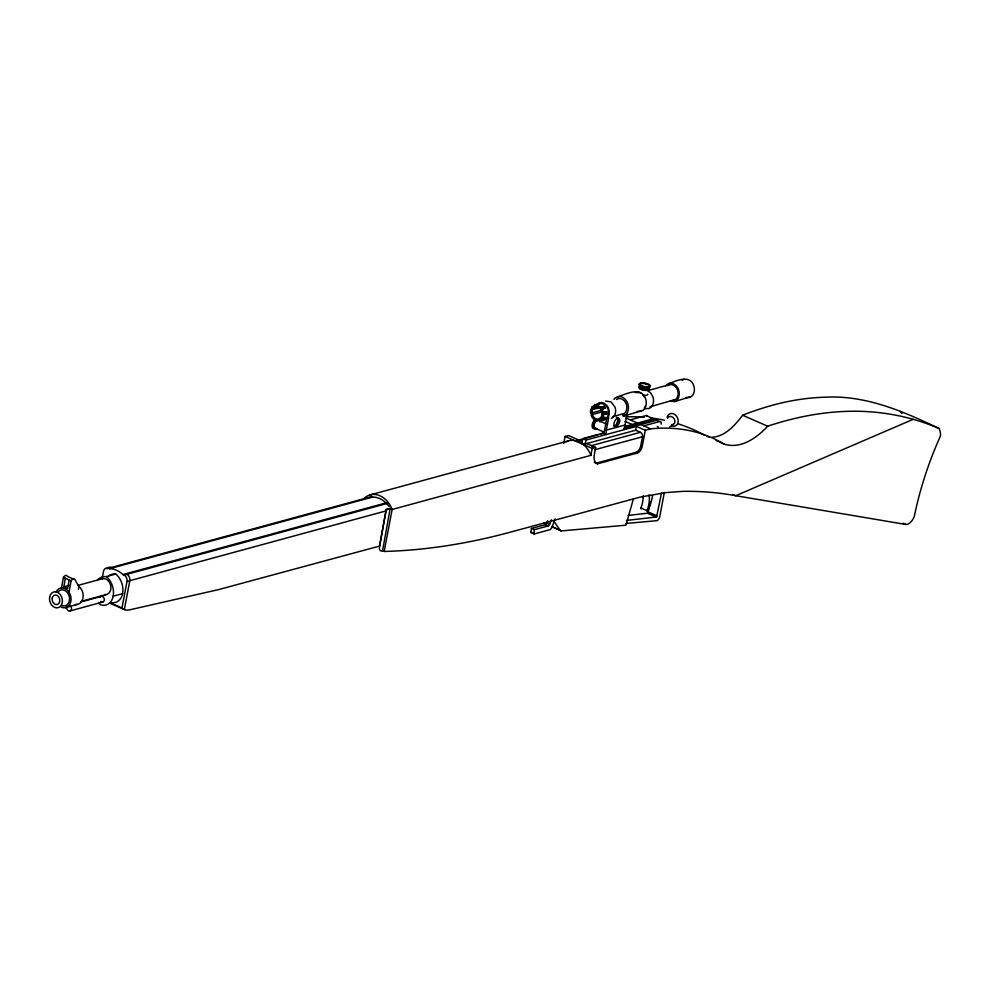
<?xml version="1.0" encoding="UTF-8"?>
<svg xmlns="http://www.w3.org/2000/svg" width="990" height="990" viewBox="0 0 990 990"><rect width="100%" height="100%" fill="white"/><g stroke="black" fill="none" stroke-linecap="round" stroke-linejoin="round"><path stroke-width="1.49" d="M110.942 603.145L121.98 607.984A25.493 13.637 -66.3 0 0 124.072 609.444L124.653 609.679A25.493 13.637 -66.3 0 0 129.244 609.939L218.629 589.595L379.504 546.096L386.236 509.404L390.209 508.315L382.573 550.737L384.194 551.455A1331.501 712.28 -66.3 0 0 512.387 531.605L640.27 497.079L665.75 492.624L683.001 491.349A668.312 396.718 -65.2 0 1 735.731 495.718L905.825 524.452A9.789 5.235 -66.3 0 0 914.401 516.062A215.709 116.511 -66.2 0 1 940.401 436.12A13.056 4.319 -80.9 0 0 940.5 433.274L939.399 428.658C913.659 417.458 885.716 411.704 857.687 411.258A599.767 337.961 -65.7 0 0 767.658 426.22L742.636 415.243C735.038 425.106 725.534 436.355 712.181 437.258M547.693 520.715L546.752 522.918A2.45 1.312 -66.3 0 1 545.106 524.7L531.42 528.437L530.813 532.558L534.105 533.994L549.66 529.749A3.403 1.819 -66.3 0 0 552.061 527.014L555.143 518.822M551.541 519.8L549.66 524.205A2.45 1.312 -66.3 0 1 548.014 525.987L534.328 529.712L534.105 533.994M61.392 588.295L63.434 577.455A3.972 2.128 -66.3 0 1 67.382 576.39L73.161 578.927M69.213 580.004L67.605 588.505L63.756 586.822L65.365 578.308M69.09 591.673L71.144 580.845A3.972 2.128 -66.3 0 1 75.079 579.769L78.878 586.81L78.42 589.26M102.416 577.182L103.517 571.329A5.21 4.034 74.8 0 1 108.455 568.272L371.621 496.621M121.98 607.984L126.992 581.452A5.012 3.886 74.8 0 0 123.985 575.103L122.488 574.237A24.428 18.946 74.8 0 0 109.878 568.706L108.455 568.272M382.573 550.737A5.593 2.995 -66.3 0 1 379.677 546.171L386.236 509.404M384.194 551.455L392.127 509.479L590.906 455.351L592.218 448.396L595.658 447.455L594.346 454.422A12.239 6.546 -66.3 0 0 597.576 463.815L637.498 452.95A6.051 3.23 -66.3 0 0 642.238 446.341L645.282 430.279L650.566 428.843A450.005 222.688 -66.6 0 1 724.135 444.089C740.755 449.46 756.867 437.815 767.658 426.245M563.755 443.421L565.067 436.454L568.507 435.526L582.318 441.589M606.536 419.76L604.717 429.388A9.739 7.549 74.8 0 1 603.145 433.1L582.801 438.644A4.183 2.24 -66.3 0 1 581.217 442.74L584.447 444.164L635.63 430.229L640.382 432.308A3.502 2.723 74.8 0 1 642.485 436.751L640.79 445.698A6.051 3.23 -66.3 0 1 636.05 452.306L596.116 463.171A12.239 6.546 -66.3 0 1 594.297 462.169M603.145 433.1L606.375 434.523A9.739 7.549 74.8 0 1 606.338 430.106L608.677 417.718M616.745 425.638L618.119 418.337M623.217 414.068L622.859 415.961A2.054 1.584 74.8 0 1 624.603 414.686L623.131 414.092M624.158 429.103L624.925 425.044A9.739 7.549 74.8 0 0 624.962 429.462L624.158 429.103L656.704 420.243A10.234 5.482 -66.3 0 0 653.746 419.76L652.138 419.055L626.373 426.071A5.878 3.143 -66.3 0 1 625.086 426.022M627.004 414.043L625.433 422.309A5.866 3.143 -66.3 0 0 627.994 426.777L653.746 419.76M635.63 430.229L636.36 426.356L586.031 440.055L582.801 438.644M628.18 515.431L647.844 513.154L650.38 501.967M626.472 520.431L656.568 516.99L661.567 492.81M664.352 492.426L659.847 516.248A4.195 2.252 -66.3 0 1 656.989 520.666L625.68 523.5M600.126 418.287C602.96 415.713 602.44 410.986 600.027 408.301A6.423 4.987 74.8 0 0 596.252 406.506C592.428 406.729 591.129 411.456 592.292 414.575A6.423 4.987 74.8 0 0 600.126 418.287L604.519 417.099M603.393 414.822L602.403 414.513L602.39 412.756L606.684 411.84L606.709 413.919L603.393 414.822L602.155 418.448L601.351 417.594L600.361 418.683L600.967 419.748L604.284 418.844L605.459 417.545L602.155 418.448M633.377 498.96L625.952 525.183L561.342 530.925L553.336 527.41M643.265 495.73A23.475 12.561 -66.3 0 1 640.926 508.043L641.062 508.897L641.792 508.291M652.571 495.718A40.689 21.768 -66.3 0 1 647.93 510.989L647.212 511.607L647.064 510.741A23.475 12.561 -66.3 0 0 649.118 494.851M600.249 407.979L604.16 406.185L605.36 407.831L604.581 408.462L603.566 407.076L600.249 407.979L601.277 409.365L603.479 408.771M603.566 407.076L604.16 406.185M600.967 419.748C597.143 422.73 592.107 419.067 591.042 415.033L591.946 414.699L591.562 412.941L590.585 412.954L590.56 410.875L590.981 408.92L591.896 409.526L592.602 408.103L591.797 407.236L594.433 405.108L599.371 403.908L596.054 404.811L596.19 406.049L594.817 406.308L594.433 405.108M601.277 409.365L605.36 407.831M669.834 426.801L673.435 424.364M598.133 404.526C601.957 401.594 606.944 405.269 608.009 409.278A8.155 6.324 74.8 0 1 606.066 418.362L601.301 419.253M617.216 396.78C622.017 395.208 626.484 399.391 627.846 403.734A10.209 7.92 74.8 0 1 625.408 415.119L623.589 416.159L643.228 410.268A10.209 7.92 74.8 0 0 645.666 398.883C641.099 385.135 624.059 395.022 615.396 397.819A10.209 7.92 74.8 0 0 613.924 399.453M616.461 399.527C620.284 396.606 625.272 400.282 626.336 404.279A8.155 6.324 74.8 0 1 624.393 413.375L622.945 414.204M670.02 401.235L674.685 401.544L691.527 396.458A9.541 7.4 74.8 0 0 693.804 385.815C689.894 373.539 674.759 381.496 667.025 384.417A9.541 7.4 74.8 0 0 665.651 385.939M667.705 385.593C671.529 382.61 676.578 386.273 677.643 390.308A8.155 6.324 74.8 0 1 675.7 399.403L649.96 406.841M611.288 418.386L612.909 417.458A9.12 7.066 74.8 0 0 615.075 407.286L611.115 401.878L605.583 401.074M682.184 380.296L683.88 379.318M674.685 401.544L676.38 400.579A9.541 7.4 74.8 0 0 678.657 389.936C677.395 385.877 673.212 381.979 668.733 383.452M913.275 419.277L735.731 495.718L732.947 494.48M649.155 390.209L669.166 384.764M591.797 407.236L594.012 406.643M592.899 408.425L598.752 406.828M592.243 409.749L601.041 407.36M600.027 408.301L602.96 407.509M590.585 412.954L592.787 412.36M591.933 412.929L600.72 410.541M592.292 414.575L602.551 411.778M602.39 412.756L606.684 411.84M602.031 414.402L604.964 413.61M602.403 414.513L606.709 413.919M600.361 418.683L603.665 417.792L604.284 418.844M612.971 416.555L622.97 413.832M630.197 419.884L646.074 415.565L659.649 421.53A3.44 1.844 -66.3 0 1 661.147 424.104M606.338 430.106L625.408 424.908M369.567 495.05L568.347 440.921M628.848 426.096L633.13 424.933M598.022 434.783L578.754 440.03A3.638 2.821 74.8 0 0 576.576 440.142M600.98 433.979L603.95 433.175M109.482 568.718L372.624 497.067M623.861 428.608L632.684 426.207M635.617 425.403L640.035 424.203L650.566 428.843M643.772 425.849L659.649 421.53M63.756 586.822L69.102 585.362M97.082 580.288A17.325 13.427 74.8 0 1 106.363 576.588L115.781 574.014A17.263 13.39 74.8 0 1 122.574 593.654A14.108 10.94 74.8 0 1 111.709 602.663M77.777 585.449L102.675 578.667M640.382 432.308L591.5 445.624A3.502 2.723 74.8 0 1 593.022 447.022M122.822 574.584L385.964 502.932A22.052 17.102 74.8 0 1 389.045 506.509M123.985 575.103L387.696 503.291M595.077 449.658L642.485 436.751M386.533 509.85L390.506 508.773M126.992 581.452L386.162 510.877M81.366 601.326L106.264 594.557M80.982 601.92L100.98 596.475M65.315 607.712L77.406 604.42M98.468 603.083A13.996 10.853 74.8 0 0 100.931 604.915A14.108 10.94 74.8 0 0 113.157 596.215L122.574 593.654M70.191 610.88L103.034 601.945M656.296 517.102L647.559 513.265M635.246 392.572L639.119 392.51M672.631 400.529L674.252 400.232M689.832 397.423L685.959 397.485M641.409 411.296L637.263 411.37M370.866 497.166L373.032 497.042A24.428 18.946 74.8 0 1 385.63 502.586L385.964 502.932M366.894 498.255L368.651 498.156M645.096 408.598L648.97 408.536L650.665 407.571A9.516 7.388 74.8 0 0 652.93 396.953L650.517 392.77L647.67 390.765M596.054 404.811L600.843 407.088M706.749 436.442L709.422 437.073M671.604 425.824L673.064 426.207A6.757 5.346 62.1 0 0 678.125 422.111L678.199 420.503A6.571 5.198 62.1 0 0 673.596 413.907L672.136 413.535A6.757 5.346 62.1 0 0 667.074 417.619M61.665 605.397L63.212 605.868A8.155 6.324 74.8 0 0 69.362 600.794L69.547 598.764A8.155 6.324 74.8 0 0 64.635 590.386L62.964 589.892A8.155 6.324 74.8 0 0 58.435 591.599M61.17 607.142L63.249 607.761A10.086 7.821 74.8 0 0 70.859 601.487L71.094 598.962A10.086 7.821 74.8 0 0 65.006 588.605L62.939 587.986A10.086 7.821 74.8 0 0 56.084 591.983M939.399 428.658C903.87 411.568 866.015 395.084 825.672 397.188A599.569 306.764 -66.7 0 0 742.636 415.218M716.116 440.562L724.135 444.089M903.029 523.227L905.825 524.452M626.125 418.089L637.931 423.287M624.95 421.344L633.934 425.292M635.555 425.997L645.282 430.279M626.373 426.071L627.994 426.777M599.668 421.047L606.561 424.079M640.79 445.698L642.238 446.341M594.978 428.113L604.321 432.222M636.05 452.306L637.498 452.95M586.748 443.532L595.658 447.455M565.067 436.454L592.218 448.396M596.116 463.171L597.576 463.815M640.926 508.043L647.93 510.989M648.475 512.09L657.199 515.926M546.752 522.918L549.66 524.205M546.616 524.23L543.956 523.054A5.952 3.18 -66.3 0 0 545.341 523.896M551.95 526.569L559.956 530.096A5.952 3.18 -66.3 0 0 561.342 530.925M545.106 524.7L548.014 525.987M531.42 528.437L534.328 529.712M530.751 531.939L533.659 533.226M63.434 577.455L71.144 580.845M110.571 603.504L124.356 609.555L129.814 580.685A5.012 3.886 74.8 0 0 126.819 574.336M639.899 392.882L641.025 393.414M600.472 419.822L603.096 420.453L606.536 419.191A9.12 7.066 74.8 0 0 608.714 409.019C607.526 404.502 601.883 400.406 597.601 403.734A9.12 7.066 74.8 0 0 596.277 405.182M900.294 411.469L902.051 413.548M642.745 394.886L644.156 396.804M553.509 520.604L559.956 530.096M602.056 408.734L603.368 412.743M597.737 404.217L598.133 405.405M605.694 411.852L605.719 413.622M107.007 568.842A5.21 4.034 74.8 0 1 107.341 568.384M108.17 567.666A5.21 4.034 74.8 0 1 111.288 567.505M104.594 594.594A8.155 6.324 74.8 0 0 110.744 589.533L110.93 587.491A8.155 6.324 74.8 0 0 106.017 579.125L104.334 578.618A8.155 6.324 74.8 0 0 101.129 579.249M599.383 420.156A5.136 2.747 -66.3 0 1 599.89 421.975M596.76 428.534A5.136 2.747 -66.3 0 1 593.369 426.579A5.136 2.747 -66.3 0 1 596.5 420.02M595.559 428.2A4.183 2.24 -66.3 0 1 594.21 424.45A4.183 2.24 -66.3 0 1 597.7 420.354M593.554 424.166A4.183 2.24 -66.3 0 1 593.913 423.138M594.421 422.173A4.183 2.24 -66.3 0 1 595.027 421.332M595.46 427.965A5.136 2.747 -66.3 0 1 592.082 426.009A5.136 2.747 -66.3 0 1 595.213 419.463M593.678 427.544A4.183 2.24 -66.3 0 1 593.196 427.197M592.911 423.881A4.183 2.24 -66.3 0 1 593.27 422.854M593.777 421.889A4.183 2.24 -66.3 0 1 594.384 421.047M678.261 423.881A449.819 254.653 -66 0 1 704.274 435.055M626.447 416.802A449.819 254.653 -66 0 1 644.341 417.273M650.183 417.854A449.819 254.653 -66 0 1 664.463 420.218M364.964 497.549A22.609 17.535 74.8 0 1 392.127 509.479M370.47 496.126A5.21 4.034 74.8 0 1 371.498 495.903M565.958 441.948A22.609 17.535 74.8 0 1 573.519 440.315L578.791 441.651L583.729 444.807A22.609 17.535 74.8 0 1 590.906 455.351M100.077 597.317A2.921 2.265 74.8 0 1 104.086 598.269A2.921 2.265 74.8 0 1 101.859 602.044L101.265 601.796A2.921 2.265 74.8 0 1 100.72 601.388M69.906 605.558A2.921 2.265 74.8 0 1 71.441 609.073A2.921 2.265 74.8 0 1 69.015 610.979L68.421 610.743A2.921 2.265 74.8 0 1 67.233 606.264M75.339 604.469A10.086 7.821 74.8 0 0 82.95 598.195L83.185 595.671A10.086 7.821 74.8 0 0 79.052 586.563M645.232 406.197A9.516 7.388 74.8 0 1 644.267 408.165M586.031 440.055A4.183 2.24 -66.3 0 1 584.447 444.164M616.423 417.285A4.591 2.463 -66.3 0 1 617.785 421.938A4.591 2.463 -66.3 0 1 613.478 425.836M647.819 394.168A4.801 1.609 10.7 0 1 643.574 395.245M638.451 392.486A4.801 1.609 10.7 0 1 638.81 392.139M648.054 387.424A4.801 1.609 10.7 0 1 644.676 389.441A4.801 1.609 10.7 0 1 639.899 386.335M648.735 389.553A4.801 1.609 10.7 0 1 642.683 389.85A4.801 1.609 10.7 0 1 639.763 387.115M649.081 389.181A5.111 1.72 10.7 0 1 642.597 389.936A5.111 1.72 10.7 0 1 640.171 386.756M649.069 387.585A4.801 1.609 10.7 0 1 643.587 388.451A4.801 1.609 10.7 0 1 640.047 385.568M648.302 387.412A5.111 1.72 10.7 0 1 647.485 389.602A5.111 1.72 10.7 0 1 640.691 388.389A5.111 1.72 10.7 0 1 640.32 385.976M648.957 387.127A4.987 1.671 10.7 0 1 644.193 388.637A4.987 1.671 10.7 0 1 639.887 385.506M649.069 386.558A4.987 1.671 10.7 0 1 644.304 388.055A4.987 1.671 10.7 0 1 639.998 384.937M648.896 386.546A4.801 1.609 10.7 0 1 644.304 387.993A4.801 1.609 10.7 0 1 640.159 384.986M649.279 386.657A4.801 1.609 10.7 0 1 648.264 387.263M646.272 387.424A4.801 1.609 10.7 0 1 642.659 386.768M641.607 386.372A4.801 1.609 10.7 0 1 640.184 385.444M639.899 384.986A4.801 1.609 10.7 0 1 639.948 384.565M645.393 384.12A4.801 1.609 10.7 0 1 646.569 384.442M649.143 385.246A5.655 1.893 10.7 0 1 647.027 387.746A5.655 1.893 10.7 0 1 639.243 385.234A5.655 1.893 10.7 0 1 644.069 383.6M645.529 383.86A5.655 1.893 10.7 0 1 648.153 384.714M652.138 419.055A10.234 5.482 -66.3 0 1 655.095 419.525M646.074 415.565A3.44 1.844 -66.3 0 1 647.497 416.345M667.607 418.151A4.443 3.527 55.9 0 1 674.202 418.832A4.443 3.527 55.9 0 1 671.604 424.722M657.261 426.418A4.443 3.527 55.9 0 1 658.226 426.938M106.363 576.588A17.263 13.39 74.8 0 1 113.157 596.215M108.789 575.735A17.325 13.427 74.8 0 1 115.781 574.014M49.686 596.896L49.5 598.938A8.155 6.324 74.8 0 0 54.413 607.303L56.084 607.811A8.155 6.324 74.8 0 0 62.234 602.737L62.419 600.695A8.155 6.324 74.8 0 0 57.507 592.329L55.836 591.834A8.155 6.324 74.8 0 0 49.686 596.896M52.21 598.17A4.851 3.762 74.8 0 0 57.098 604.531A4.851 3.762 74.8 0 0 58.571 596.747A4.851 3.762 74.8 0 0 52.21 598.17M641.186 385.927A5.655 1.893 10.7 0 0 650.22 386.261A5.655 1.893 10.7 0 0 642.77 382.895A5.655 1.893 10.7 0 0 641.186 385.927M641.718 385.791A4.801 1.609 10.7 0 0 649.39 386.075A4.801 1.609 10.7 0 0 643.054 383.217A4.801 1.609 10.7 0 0 641.718 385.791M617.24 425.935A4.591 2.463 -66.3 0 0 619.22 418.461A4.591 2.463 -66.3 0 0 614.208 422.544A4.591 2.463 -66.3 0 0 617.24 425.935"/></g></svg>
